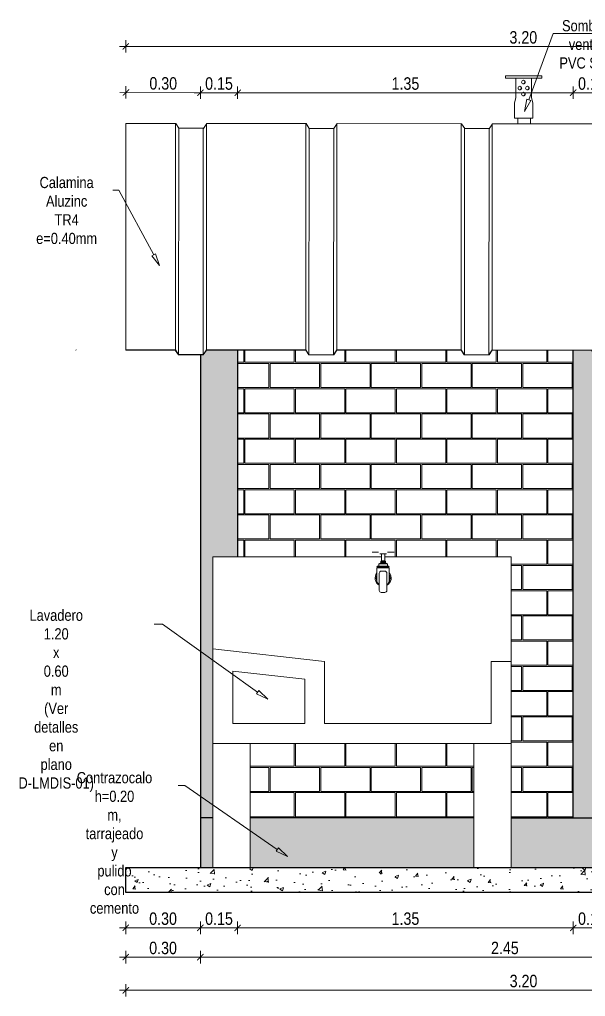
# Model space of a CAD drawing. Header units: metres. Extents: x 116.6 to 157, y -0.9 to 78.1.
# Drawn here: x 139.384 to 141.66, y 68.054 to 71.986 of the extents above; entities that cross this region are included whole.
import ezdxf
from ezdxf import colors
from ezdxf.entities.mleader import LeaderData, LeaderLine
from ezdxf.math import Vec2, Vec3

# ---------------------------------------------------------------- set-up
doc = ezdxf.new("R2010")
doc.units = ezdxf.units.M
doc.layers.get('0').update_dxf_attribs({"color": 253})
doc.layers.get('Defpoints').update_dxf_attribs({"color": 30, "lineweight": 9})
for name, color, linetype, lineweight in [('-Accesorios PVC', 88, 'Continuous', 20), ('-Acotado', 251, 'Continuous', 5), ('-Ladrillo', 34, 'Continuous', 9), ('-Techo', 136, 'Continuous', 20), ('-Vista', 148, 'Continuous', 9), ('FIC-2ES_CONCRETO 210', 251, 'Continuous', 30), ('pluma 1', 1, 'Continuous', 9)]:
    doc.layers.add(name, color=color, linetype=linetype, lineweight=lineweight)
doc.layers.add('A_50_CotasExter', color=253, linetype='Continuous')
doc.styles.add('-Arial Narrow', font='ARIALN.TTF')
doc.dimstyles.new('Esc 1_20n', dxfattribs={"dimscale": 0.02, "dimtxt": 2, "dimasz": 1, "dimexe": 1, "dimexo": 1, "dimgap": 0.45, "dimtad": 1, "dimtoh": 1, "dimzin": 3, "dimdsep": 46, "dimtxsty": '-Arial Narrow', "dimblk": 'ARCHTICK', "dimcen": 1, "dimdle": 1, "dimclrd": 252, "dimclre": 252, "dimclrt": 252, "dimadec": 0, "dimazin": 0, "dimtfac": 1, "dimtix": 1, "dimtmove": 1, "dimatfit": 2, "dimldrblk": 'ARCHTICK', "dimfxl": 1, "dimfxlon": 1, "dimtolj": 2, "dimlwd": 5, "dimlwe": 5, "dimarcsym": 0})

# ---------------------------------------------------------------- blocks, each defined once
blk = doc.blocks.new('_ArchTick')
at = {"color": 0, "linetype": 'ByBlock', "const_width": 0.15}
blk.add_lwpolyline([(-0.5, -0.5), (0.5, 0.5)], dxfattribs=at)
blk = doc.blocks.new('*D714')
at = {"layer": 'A_50_CotasExter', "color": 252, "lineweight": 5, "transparency": 16777216}
for p, q in [((139.786, 68.3302), (140.136, 68.3302)), ((139.811, 68.3552), (139.811, 68.3052)), ((140.111, 68.3552), (140.111, 68.3052))]:
    blk.add_line(p, q, dxfattribs=at)
at = {"layer": 'Defpoints', "color": 0, "transparency": 16777216}
for p in [(139.811, 68.4728), (140.111, 68.4728), (140.111, 68.3302)]:
    blk.add_point(p, dxfattribs=at)
at = {"layer": 'A_50_CotasExter', "color": 252, "lineweight": 5, "transparency": 16777216, "xscale": 0.025, "yscale": 0.025, "zscale": 0.025, "rotation": 180}
blk.add_blockref('_ArchTick', (139.811, 68.3302), dxfattribs=at)
at = {"layer": 'A_50_CotasExter', "color": 252, "lineweight": 5, "transparency": 16777216, "xscale": 0.025, "yscale": 0.025, "zscale": 0.025}
blk.add_blockref('_ArchTick', (140.111, 68.3302), dxfattribs=at)
at = {"layer": 'A_50_CotasExter', "color": 252, "transparency": 16777216, "insert": (139.961, 68.367), "char_height": 0.05, "attachment_point": 5, "style": '-Arial Narrow'}
blk.add_mtext('\\A2;0.30', dxfattribs=at)
blk = doc.blocks.new('*D715')
at = {"layer": 'A_50_CotasExter', "color": 252, "lineweight": 5, "transparency": 16777216}
for p, q in [((140.086, 68.3302), (140.286, 68.3302)), ((140.111, 68.3552), (140.111, 68.3052)), ((140.261, 68.3552), (140.261, 68.3052))]:
    blk.add_line(p, q, dxfattribs=at)
at = {"layer": 'Defpoints', "color": 0, "transparency": 16777216}
for p in [(140.261, 69.8228), (140.111, 68.4728), (140.261, 68.3302)]:
    blk.add_point(p, dxfattribs=at)
at = {"layer": 'A_50_CotasExter', "color": 252, "lineweight": 5, "transparency": 16777216, "xscale": 0.025, "yscale": 0.025, "zscale": 0.025}
for p, rotation in [((140.111, 68.3302), 180.0000000000054), ((140.261, 68.3302), 5.44510961466554e-12)]:
    blk.add_blockref('_ArchTick', p, dxfattribs=dict(at, rotation=rotation))
at = {"layer": 'A_50_CotasExter', "color": 252, "transparency": 16777216, "insert": (140.186, 68.367), "char_height": 0.05, "attachment_point": 5, "style": '-Arial Narrow'}
blk.add_mtext('\\A2;0.15', dxfattribs=at)
blk = doc.blocks.new('*D716')
at = {"layer": 'A_50_CotasExter', "color": 252, "lineweight": 5, "transparency": 16777216}
for p, q in [((140.236, 68.3302), (141.6359, 68.3302)), ((140.261, 68.3552), (140.261, 68.3052)), ((141.6109, 68.3552), (141.6109, 68.3052))]:
    blk.add_line(p, q, dxfattribs=at)
at = {"layer": 'Defpoints', "color": 0, "transparency": 16777216}
for p in [(140.261, 69.8228), (141.6109, 68.7727), (141.6109, 68.3302)]:
    blk.add_point(p, dxfattribs=at)
at = {"layer": 'A_50_CotasExter', "color": 252, "lineweight": 5, "transparency": 16777216, "xscale": 0.025, "yscale": 0.025, "zscale": 0.025}
for p, rotation in [((140.261, 68.3302), 180.0000000000054), ((141.6109, 68.3302), 5.44510961466554e-12)]:
    blk.add_blockref('_ArchTick', p, dxfattribs=dict(at, rotation=rotation))
at = {"layer": 'A_50_CotasExter', "color": 252, "transparency": 16777216, "insert": (140.936, 68.367), "char_height": 0.05, "attachment_point": 5, "style": '-Arial Narrow'}
blk.add_mtext('\\A2;1.35', dxfattribs=at)
blk = doc.blocks.new('*D717')
at = {"layer": 'A_50_CotasExter', "color": 252, "lineweight": 5, "transparency": 16777216}
for p, q in [((141.5859, 68.3302), (141.786, 68.3302)), ((141.6109, 68.3552), (141.6109, 68.3052)), ((141.761, 68.3552), (141.761, 68.3052))]:
    blk.add_line(p, q, dxfattribs=at)
at = {"layer": 'Defpoints', "color": 0, "transparency": 16777216}
for p in [(141.6109, 68.7727), (141.761, 68.7727), (141.761, 68.3302)]:
    blk.add_point(p, dxfattribs=at)
at = {"layer": 'A_50_CotasExter', "color": 252, "lineweight": 5, "transparency": 16777216, "xscale": 0.025, "yscale": 0.025, "zscale": 0.025}
for p, rotation in [((141.6109, 68.3302), 180.0000000000054), ((141.761, 68.3302), 5.44510961466554e-12)]:
    blk.add_blockref('_ArchTick', p, dxfattribs=dict(at, rotation=rotation))
at = {"layer": 'A_50_CotasExter', "color": 252, "transparency": 16777216, "insert": (141.686, 68.367), "char_height": 0.05, "attachment_point": 5, "style": '-Arial Narrow'}
blk.add_mtext('\\A2;0.15', dxfattribs=at)
blk = doc.blocks.new('*D720')
at = {"layer": 'A_50_CotasExter', "color": 252, "lineweight": 5, "transparency": 16777216}
for p, q in [((139.786, 68.2123), (140.136, 68.2123)), ((139.811, 68.2373), (139.811, 68.1873)), ((140.111, 68.2373), (140.111, 68.1873))]:
    blk.add_line(p, q, dxfattribs=at)
at = {"layer": 'Defpoints', "color": 0, "transparency": 16777216}
for p in [(139.811, 68.5728), (140.111, 68.5728), (140.111, 68.2123)]:
    blk.add_point(p, dxfattribs=at)
at = {"layer": 'A_50_CotasExter', "color": 252, "lineweight": 5, "transparency": 16777216, "xscale": 0.025, "yscale": 0.025, "zscale": 0.025, "rotation": 180}
blk.add_blockref('_ArchTick', (139.811, 68.2123), dxfattribs=at)
at = {"layer": 'A_50_CotasExter', "color": 252, "lineweight": 5, "transparency": 16777216, "xscale": 0.025, "yscale": 0.025, "zscale": 0.025}
blk.add_blockref('_ArchTick', (140.111, 68.2123), dxfattribs=at)
at = {"layer": 'A_50_CotasExter', "color": 252, "transparency": 16777216, "insert": (139.961, 68.2491), "char_height": 0.05, "attachment_point": 5, "style": '-Arial Narrow'}
blk.add_mtext('\\A2;0.30', dxfattribs=at)
blk = doc.blocks.new('*D721')
at = {"layer": 'A_50_CotasExter', "color": 252, "lineweight": 5, "transparency": 16777216}
for p, q in [((140.086, 68.2123), (142.586, 68.2123)), ((140.111, 68.2373), (140.111, 68.1873)), ((142.561, 68.2373), (142.561, 68.1873))]:
    blk.add_line(p, q, dxfattribs=at)
at = {"layer": 'Defpoints', "color": 0, "transparency": 16777216}
for p in [(140.111, 68.5728), (142.561, 68.5728), (142.561, 68.2123)]:
    blk.add_point(p, dxfattribs=at)
at = {"layer": 'A_50_CotasExter', "color": 252, "lineweight": 5, "transparency": 16777216, "xscale": 0.025, "yscale": 0.025, "zscale": 0.025}
for p, rotation in [((140.111, 68.2123), 179.9999998690352), ((142.561, 68.2123), 359.9999998690351)]:
    blk.add_blockref('_ArchTick', p, dxfattribs=dict(at, rotation=rotation))
at = {"layer": 'A_50_CotasExter', "color": 252, "transparency": 16777216, "insert": (141.336, 68.2491), "char_height": 0.05, "attachment_point": 5, "rotation": 360, "style": '-Arial Narrow'}
blk.add_mtext('\\A2;2.45', dxfattribs=at)
blk = doc.blocks.new('*D725')
at = {"layer": 'A_50_CotasExter', "color": 252, "lineweight": 5, "transparency": 16777216}
for p, q in [((139.811, 68.1042), (139.811, 68.0542)), ((143.011, 68.1042), (143.011, 68.0542)), ((139.786, 68.0792), (143.036, 68.0792))]:
    blk.add_line(p, q, dxfattribs=at)
at = {"layer": 'Defpoints', "color": 0, "transparency": 16777216}
for p in [(139.811, 68.4728), (143.011, 68.4728), (143.011, 68.0792)]:
    blk.add_point(p, dxfattribs=at)
at = {"layer": 'A_50_CotasExter', "color": 252, "lineweight": 5, "transparency": 16777216, "xscale": 0.025, "yscale": 0.025, "zscale": 0.025, "rotation": 180}
blk.add_blockref('_ArchTick', (139.811, 68.0792), dxfattribs=at)
at = {"layer": 'A_50_CotasExter', "color": 252, "lineweight": 5, "transparency": 16777216, "xscale": 0.025, "yscale": 0.025, "zscale": 0.025}
blk.add_blockref('_ArchTick', (143.011, 68.0792), dxfattribs=at)
at = {"layer": 'A_50_CotasExter', "color": 252, "transparency": 16777216, "insert": (141.411, 68.116), "char_height": 0.05, "attachment_point": 5, "style": '-Arial Narrow'}
blk.add_mtext('\\A2;3.20', dxfattribs=at)
blk = doc.blocks.new('*D732')
at = {"layer": 'A_50_CotasExter', "color": 252, "lineweight": 5, "transparency": 16777216}
for p, q in [((139.8115, 71.6672), (139.8117, 71.7172)), ((140.1115, 71.666), (140.1117, 71.716)), ((139.7866, 71.6923), (140.1366, 71.6909))]:
    blk.add_line(p, q, dxfattribs=at)
at = {"layer": 'Defpoints', "color": 0, "transparency": 16777216}
for p in [(140.1116, 71.691), (139.811, 71.5682), (140.111, 71.567)]:
    blk.add_point(p, dxfattribs=at)
at = {"layer": 'A_50_CotasExter', "color": 252, "lineweight": 5, "transparency": 16777216, "xscale": 0.025, "yscale": 0.025, "zscale": 0.025}
for p, rotation in [((139.8116, 71.6922), 179.7617857914747), ((140.1116, 71.691), 359.7617857914747)]:
    blk.add_blockref('_ArchTick', p, dxfattribs=dict(at, rotation=rotation))
at = {"layer": 'A_50_CotasExter', "color": 252, "transparency": 16777216, "insert": (139.9617, 71.7284), "char_height": 0.05, "attachment_point": 5, "rotation": 359.7618, "style": '-Arial Narrow'}
blk.add_mtext('\\A2;0.30', dxfattribs=at)
blk = doc.blocks.new('*D733')
at = {"layer": 'A_50_CotasExter', "color": 252, "lineweight": 5, "transparency": 16777216}
for p, q in [((140.111, 71.666), (140.111, 71.716)), ((140.261, 71.666), (140.261, 71.716)), ((140.086, 71.691), (140.286, 71.691))]:
    blk.add_line(p, q, dxfattribs=at)
at = {"layer": 'Defpoints', "color": 0, "transparency": 16777216}
for p in [(140.261, 71.691), (140.111, 71.567), (140.261, 70.6551)]:
    blk.add_point(p, dxfattribs=at)
at = {"layer": 'A_50_CotasExter', "color": 252, "lineweight": 5, "transparency": 16777216, "xscale": 0.025, "yscale": 0.025, "zscale": 0.025}
for p, rotation in [((140.111, 71.691), 179.9999999999935), ((140.261, 71.691), 359.9999999999935)]:
    blk.add_blockref('_ArchTick', p, dxfattribs=dict(at, rotation=rotation))
at = {"layer": 'A_50_CotasExter', "color": 252, "transparency": 16777216, "insert": (140.186, 71.7277), "char_height": 0.05, "attachment_point": 5, "style": '-Arial Narrow'}
blk.add_mtext('\\A2;0.15', dxfattribs=at)
blk = doc.blocks.new('*D734')
at = {"layer": 'A_50_CotasExter', "color": 252, "lineweight": 5, "transparency": 16777216}
for p, q in [((140.261, 71.666), (140.261, 71.716)), ((141.6109, 71.666), (141.6109, 71.716)), ((140.236, 71.691), (141.6359, 71.691))]:
    blk.add_line(p, q, dxfattribs=at)
at = {"layer": 'Defpoints', "color": 0, "transparency": 16777216}
for p in [(141.6109, 71.691), (140.261, 70.6551), (141.6109, 70.6545)]:
    blk.add_point(p, dxfattribs=at)
at = {"layer": 'A_50_CotasExter', "color": 252, "lineweight": 5, "transparency": 16777216, "xscale": 0.025, "yscale": 0.025, "zscale": 0.025}
for p, rotation in [((140.261, 71.691), 179.9999999999935), ((141.6109, 71.691), 359.9999999999935)]:
    blk.add_blockref('_ArchTick', p, dxfattribs=dict(at, rotation=rotation))
at = {"layer": 'A_50_CotasExter', "color": 252, "transparency": 16777216, "insert": (140.936, 71.7277), "char_height": 0.05, "attachment_point": 5, "style": '-Arial Narrow'}
blk.add_mtext('\\A2;1.35', dxfattribs=at)
blk = doc.blocks.new('*D735')
at = {"layer": 'A_50_CotasExter', "color": 252, "lineweight": 5, "transparency": 16777216}
for p, q in [((141.6109, 71.666), (141.6109, 71.716)), ((141.761, 71.666), (141.761, 71.716)), ((141.5859, 71.691), (141.786, 71.691))]:
    blk.add_line(p, q, dxfattribs=at)
at = {"layer": 'Defpoints', "color": 0, "transparency": 16777216}
for p in [(141.761, 71.691), (141.6109, 70.6545), (141.761, 70.6355)]:
    blk.add_point(p, dxfattribs=at)
at = {"layer": 'A_50_CotasExter', "color": 252, "lineweight": 5, "transparency": 16777216, "xscale": 0.025, "yscale": 0.025, "zscale": 0.025}
for p, rotation in [((141.6109, 71.691), 179.9999999999935), ((141.761, 71.691), 359.9999999999935)]:
    blk.add_blockref('_ArchTick', p, dxfattribs=dict(at, rotation=rotation))
at = {"layer": 'A_50_CotasExter', "color": 252, "transparency": 16777216, "insert": (141.686, 71.7277), "char_height": 0.05, "attachment_point": 5, "style": '-Arial Narrow'}
blk.add_mtext('\\A2;0.15', dxfattribs=at)
blk = doc.blocks.new('*D739')
at = {"layer": 'A_50_CotasExter', "color": 252, "lineweight": 5, "transparency": 16777216}
for p, q in [((143.0341, 71.876), (139.7862, 71.8773)), ((139.8112, 71.8523), (139.8112, 71.9023)), ((143.0091, 71.8511), (143.0091, 71.9011))]:
    blk.add_line(p, q, dxfattribs=at)
at = {"layer": 'Defpoints', "color": 0, "transparency": 16777216}
for p in [(139.8112, 71.8773), (139.811, 71.5682), (143.009, 71.567)]:
    blk.add_point(p, dxfattribs=at)
at = {"layer": 'A_50_CotasExter', "color": 252, "lineweight": 5, "transparency": 16777216, "xscale": 0.025, "yscale": 0.025, "zscale": 0.025}
for p, rotation in [((139.8112, 71.8773), 179.9776600516726), ((143.0091, 71.8761), 359.9776600516726)]:
    blk.add_blockref('_ArchTick', p, dxfattribs=dict(at, rotation=rotation))
at = {"layer": 'A_50_CotasExter', "color": 252, "transparency": 16777216, "insert": (141.4102, 71.9135), "char_height": 0.05, "attachment_point": 5, "rotation": 359.9777, "style": '-Arial Narrow'}
blk.add_mtext('\\A2;3.20', dxfattribs=at)
blk = doc.blocks.new('Sombrero de Ventilacion')
at = {"layer": '-Accesorios PVC', "ltscale": 0.009}
for points in [[(-0.105, 0.2436), (0.105, 0.2436), (0.105, 0.23), (-0.105, 0.23)], [(0.0529, 0.089), (0.0529, 0), (-0.0529, 0), (-0.0529, 0.089), (-0.0443, 0.1163), (-0.0443, 0.23), (0.0443, 0.23), (0.0443, 0.1163)]]:
    blk.add_lwpolyline(points, close=True, dxfattribs=at)
for centre in [(-0.0216, 0.1732), (0.0014, 0.2076), (0.0216, 0.1732), (0.0014, 0.1387)]:
    blk.add_circle(centre, 0.0109, dxfattribs=at)
for centre in [(-0.0179, 0.1732), (0.0051, 0.2076), (0.0253, 0.1732), (0.0051, 0.1387)]:
    blk.add_arc(centre, 0.0115, 108.8693, 251.1307, dxfattribs=at)
blk = doc.blocks.new('_ClosedBlank')
at = {"color": 0, "linetype": 'ByBlock', "lineweight": -2}
for p, q in [((-1, 0.167), (0, 0)), ((-1, 0.167), (-1, -0.167)), ((0, 0), (-1, -0.167))]:
    blk.add_line(p, q, dxfattribs=at)

msp = doc.modelspace()

# ---------------------------------------------------------------- hatches: boundary and pattern name
at = {"layer": '-Acotado'}
h = msp.add_hatch(color=30, dxfattribs=at)
h.dxf.hatch_style = 1
h.paths.add_polyline_path([(140.261, 70.6551), (140.1357, 70.6551), (140.1224, 70.6353), (140.1224, 70.6361), (140.111, 70.6361), (140.111, 68.7727), (140.161, 68.7727), (140.161, 69.0728), (140.161, 69.4528), (140.161, 69.8228), (140.261, 69.8228)])
h.paths.add_polyline_path([(141.761, 70.6355), (141.697, 70.6355), (141.6842, 70.6545), (141.6109, 70.6545), (141.6109, 68.7727), (141.761, 68.7727)])
h.paths.add_polyline_path([(142.711, 70.6541), (142.561, 70.6542), (142.561, 69.4956), (142.5659, 69.4956), (142.5659, 69.4826), (142.5621, 68.7727), (142.711, 68.7727)])
h = msp.add_hatch(color=14, dxfattribs=at)
h.dxf.hatch_style = 1
h.paths.add_polyline_path([(140.161, 68.7727), (140.111, 68.7727), (140.111, 68.5728), (140.161, 68.5728)])
h.paths.add_polyline_path([(141.211, 68.7727), (140.311, 68.7727), (140.311, 68.5728), (141.211, 68.5728)])
h.paths.add_polyline_path([(141.761, 68.7727), (141.361, 68.7727), (141.361, 68.5728), (141.761, 68.5728)])
h.paths.add_polyline_path([(142.711, 68.7727), (142.561, 68.7727), (142.561, 68.5728), (142.711, 68.5728)])
at = {"layer": '-Ladrillo', "ltscale": 0.1}
h = msp.add_hatch(dxfattribs=at)
h.set_pattern_fill('AR-B816C', color=256, scale=0.0005)
h.set_pattern_definition([(0, (141.61091, 68.77268), (0.1016, 0.1016), [0.1984375, -0.0047625]), (0, (141.50931, 68.77745), (0.1016, 0.1016), [0.1984375, -0.0047625]), (90, (141.61091, 68.77268), (-0.1016, 0.1016), [-0.1063625, 0.0968375]), (90, (141.60615, 68.77268), (-0.1016, 0.1016), [-0.1063625, 0.0968375])])
h.paths.add_polyline_path([(141.6109, 70.6545), (141.2853, 70.6547), (141.272, 70.6349), (141.272, 70.6357), (141.1725, 70.6357), (141.1597, 70.6547), (140.6602, 70.6549), (140.6469, 70.6351), (140.6469, 70.6359), (140.5474, 70.6359), (140.5347, 70.6549), (140.261, 70.6551), (140.261, 69.8228), (140.8392, 69.8228), (140.8392, 69.8359), (140.8527, 69.8359), (140.8527, 69.8228), (141.361, 69.8228), (141.361, 69.4028), (141.361, 69.0728), (141.361, 68.7727), (141.6109, 68.7727)])
h.paths.add_polyline_path([(141.211, 69.0728), (140.311, 69.0728), (140.311, 68.7727), (141.211, 68.7727)], flags=17)
at = {"lineweight": 5, "true_color": 0x636466}
h = msp.add_hatch(dxfattribs=at)
h.set_pattern_fill('AR-CONC', color=251, scale=0.0008)
h.set_pattern_definition([(50, (-1104.83029, -430.59949), (0.145747735, -0.012751268), [0.01524, -0.16764]), (355, (-1104.83029, -430.59949), (-0.028194737, 0.152845476), [0.012192, -0.134112467]), (100.451445, (-1104.81814, -430.60055), (0.117552998, 0.140094202), [0.012952007, -0.142472196]), (46.1842, (-1104.83029, -430.55885), (0.216863233, -0.033633862), [0.02286, -0.25146]), (96.635558, (-1104.81222, -430.56165), (0.189923307, 0.1979409), [0.01942802, -0.213708487]), (351.184151, (-1104.8303, -430.55885), (0.189923307, 0.1979409), [0.018287974, -0.201167786]), (21, (-1104.80997, -430.56901), (0.121291513, -0.081812159), [0.01524, -0.16764]), (326, (-1104.80997, -430.56901), (0.049441623, 0.147350373), [0.012192, -0.134112]), (71.451445, (-1104.79986, -430.57583), (0.170733135, 0.065538215), [0.012952007, -0.14247195]), (37.5, (-1104.83029, -430.59949), (0.0024708826, 0.067644031), [0, -0.1324864, 0, -0.136144, 0, -0.13462]), (7.5, (-1104.83029, -430.59949), (0.05345573, 0.08014446), [0, -0.0776224, 0, -0.1294384, 0, -0.051308]), (327.5, (-1104.875604, -430.59949), (0.1084724761, -0.0045829952), [0, -0.0508, 0, -0.158496, 0, -0.210312]), (317.5, (-1104.89592, -430.59949), (0.118503345, 0.020341193), [0, -0.06604, 0, -0.1052576, 0, -0.149352])])
h.paths.add_polyline_path([(143.011, 68.4728), (139.811, 68.4728), (139.811, 68.5728), (143.011, 68.5728)])

# ---------------------------------------------------------------- linework, layer by layer
at = {"layer": '-Accesorios PVC', "lineweight": 13}
for p, q in [((140.8019, 69.8415), (140.8278, 69.8415)), ((140.8641, 69.8415), (140.89, 69.8415))]:
    msp.add_line(p, q, dxfattribs=at)
at = {"layer": '-Accesorios PVC'}
for p, q in [((140.8672, 69.7862), (140.8247, 69.7862)), ((140.8636, 69.7947), (140.8283, 69.7947)), ((140.8551, 69.805), (140.8368, 69.805)), ((140.8551, 69.8014), (140.8368, 69.8014)), ((140.8551, 69.7987), (140.8368, 69.7987)), ((140.8527, 69.8073), (140.8392, 69.8073))]:
    msp.add_line(p, q, dxfattribs=at)
at = {"layer": '-Accesorios PVC', "ltscale": 3}
for points in [[(140.8019, 69.8415), (140.8278, 69.8415)], [(140.8641, 69.8415), (140.89, 69.8415)]]:
    msp.add_lwpolyline(points, dxfattribs=at)
at = {"layer": '-Accesorios PVC'}
for points in [[(140.8019, 69.8415), (140.8278, 69.8415)], [(140.8594, 69.8359), (140.8325, 69.8359)], [(140.8392, 69.8359), (140.8392, 69.8073)], [(140.8527, 69.8359), (140.8527, 69.8073)], [(140.89, 69.8415), (140.8641, 69.8415)], [(140.8214, 69.7828), (140.8707, 69.7828)], [(140.8368, 69.7987), (140.8283, 69.7947)], [(140.8283, 69.7947), (140.8283, 69.7862)], [(140.8368, 69.805), (140.8392, 69.8073)], [(140.8368, 69.805), (140.8368, 69.7987)], [(140.8551, 69.805), (140.8527, 69.8073)], [(140.8551, 69.805), (140.8551, 69.7987)], [(140.8551, 69.7987), (140.8636, 69.7947)], [(140.8636, 69.7947), (140.8636, 69.7862)], [(140.8214, 69.7792), (140.8707, 69.7792)], [(140.8214, 69.7792), (140.8214, 69.7223)], [(140.8707, 69.7792), (140.8707, 69.7223)]]:
    msp.add_lwpolyline(points, dxfattribs=at)
msp.add_lwpolyline([(140.8386, 69.7656), (140.8533, 69.7656, -0.414214), (140.8613, 69.7577), (140.8613, 69.6879, -0.414214), (140.8533, 69.6799), (140.8386, 69.6799, -0.414214), (140.8307, 69.6879), (140.8307, 69.7577, -0.414214)], format="xyb", close=True, dxfattribs=at)
at = {"layer": '-Accesorios PVC', "lineweight": 13}
for centre, radius, start, end in [((140.8247, 69.7827), 0.00347, 90, 270), ((140.8672, 69.7827), 0.00347, 270, 90), ((140.8464, 69.738), 0.0324, 140.528, 240.9584), ((140.8464, 69.738), 0.0282, 152.4905, 207.5095), ((140.8464, 69.738), 0.0324, 297.2605, 41.5825), ((140.8464, 69.738), 0.0282, 329.2531, 30.7469)]:
    msp.add_arc(centre, radius, start, end, dxfattribs=at)
for points, knots in [([(140.8214, 69.7223), (140.8228, 69.7203), (140.8254, 69.7167), (140.829, 69.7143), (140.8307, 69.7135)], [0, 0, 0, 0, 0.002514965, 0.004469861, 0.004469861, 0.004469861, 0.004469861]), ([(140.8707, 69.7223), (140.8692, 69.7203), (140.8666, 69.7166), (140.863, 69.7143), (140.8613, 69.7134)], [0, 0, 0, 0, 0.002514965, 0.004513625, 0.004513625, 0.004513625, 0.004513625])]:
    msp.add_open_spline(points, degree=3, knots=knots, dxfattribs=at)
at = {"layer": '-Techo'}
for p, q in [((139.8107, 70.6552), (139.811, 71.567)), ((139.811, 71.5669), (140.012, 71.5668)), ((140.0107, 70.6561), (140.011, 71.5668)), ((140.0248, 71.5478), (140.012, 71.5668)), ((140.123, 71.5468), (140.1365, 71.5668)), ((140.1352, 70.6561), (140.1356, 71.5654)), ((140.1365, 71.5668), (140.5365, 71.5666)), ((140.5352, 70.6559), (140.5356, 71.5666)), ((140.5493, 71.5476), (140.5365, 71.5666)), ((140.6475, 71.5466), (140.661, 71.5666)), ((140.6597, 70.6559), (140.6601, 71.5652)), ((140.661, 71.5666), (141.1615, 71.5664)), ((141.1602, 70.6557), (141.1606, 71.5664)), ((141.1743, 71.5474), (141.1615, 71.5664)), ((141.2726, 71.5463), (141.2861, 71.5663)), ((141.2848, 70.6557), (141.2851, 71.5649)), ((141.2861, 71.5663), (141.6861, 71.5662)), ((140.0235, 70.6371), (140.0238, 71.5492)), ((140.0248, 71.5478), (140.1242, 71.5478)), ((140.1224, 70.6371), (140.1228, 71.5478)), ((140.548, 70.6369), (140.5483, 71.549)), ((140.5493, 71.5476), (140.6488, 71.5476)), ((140.6469, 70.6369), (140.6473, 71.5476)), ((141.173, 70.6367), (141.1734, 71.5488)), ((141.1743, 71.5474), (141.2738, 71.5473)), ((141.272, 70.6367), (141.2723, 71.5473)), ((139.6112, 70.6553), (139.6107, 70.6563)), ((139.6107, 70.6563), (139.6107, 70.6563)), ((139.8107, 70.6562), (140.0107, 70.6561)), ((140.0102, 70.6551), (139.8107, 70.6552)), ((140.0229, 70.6361), (140.0102, 70.6551)), ((140.0107, 70.6561), (140.0235, 70.6371)), ((140.1357, 70.6551), (140.1229, 70.6361)), ((140.5347, 70.6549), (140.1357, 70.6551)), ((140.5474, 70.6359), (140.5347, 70.6549)), ((140.6602, 70.6549), (140.6474, 70.6359)), ((141.1597, 70.6547), (140.6602, 70.6549)), ((141.1725, 70.6357), (141.1597, 70.6547)), ((141.2853, 70.6547), (141.2725, 70.6357)), ((141.6842, 70.6545), (141.2853, 70.6547)), ((140.1229, 70.6361), (140.0229, 70.6361)), ((140.0235, 70.6371), (140.1229, 70.6371)), ((140.6474, 70.6359), (140.5474, 70.6359)), ((141.2725, 70.6357), (141.1725, 70.6357))]:
    msp.add_line(p, q, dxfattribs=at)
for points in [[(140.1217, 70.6361), (140.1352, 70.6561), (140.5352, 70.6559), (140.548, 70.6369), (140.6474, 70.6369)], [(140.6462, 70.6359), (140.6597, 70.6559), (141.1602, 70.6557), (141.173, 70.6367), (141.2725, 70.6367)], [(141.2713, 70.6357), (141.2848, 70.6557), (141.6848, 70.6555), (141.6975, 70.6365), (141.7965, 70.6365)]]:
    msp.add_lwpolyline(points, dxfattribs=at)
at = {"layer": '-Vista'}
for points in [[(140.161, 69.4528), (140.161, 69.8228), (140.8392, 69.8228)], [(140.8527, 69.8228), (141.361, 69.8228), (141.361, 69.4028)], [(141.361, 69.1228), (141.361, 68.5728)], [(140.161, 69.0728), (140.161, 68.5728)], [(140.311, 69.0728), (140.311, 68.5728)], [(141.211, 69.0728), (141.211, 68.5728)]]:
    msp.add_lwpolyline(points, dxfattribs=at)
for points in [[(140.161, 69.0728), (140.161, 69.4528), (140.611, 69.4028), (140.611, 69.1528), (141.281, 69.1528), (141.281, 69.4028), (141.361, 69.4028), (141.361, 69.0728)], [(140.241, 69.1528), (140.241, 69.3634), (140.531, 69.3312), (140.531, 69.1528)]]:
    msp.add_lwpolyline(points, close=True, dxfattribs=at)
at = {"layer": 'FIC-2ES_CONCRETO 210'}
for p, q in [((140.261, 70.6551), (140.261, 69.8228)), ((141.6109, 68.7727), (141.6109, 70.6545)), ((140.111, 70.6361), (140.111, 68.5728)), ((140.161, 68.7727), (140.111, 68.7727)), ((141.211, 68.7727), (140.311, 68.7727)), ((141.361, 68.7727), (141.761, 68.7727))]:
    msp.add_line(p, q, dxfattribs=at)
at = {"layer": 'FIC-2ES_CONCRETO 210', "ltscale": 0.025}
msp.add_lwpolyline([(143.011, 68.4728), (139.811, 68.4728), (139.811, 68.5728), (143.011, 68.5728)], close=True, dxfattribs=at)
at = {"layer": 'pluma 1', "color": 152}
for points in [[(141.3882, 71.5663), (141.3882, 71.5884)], [(141.4391, 71.5663), (141.4391, 71.5884)]]:
    msp.add_lwpolyline(points, dxfattribs=at)

# ---------------------------------------------------------------- block references
at = {"layer": '-Accesorios PVC', "xscale": -0.7004046625545017, "yscale": 0.7004046625545017, "zscale": 0.7004046625545017}
msp.add_blockref('Sombrero de Ventilacion', (141.4115, 71.5884), dxfattribs=at)

# ---------------------------------------------------------------- dimensions: what is measured, and where the dimension line sits
at = {"layer": 'A_50_CotasExter'}
for p1, p2, distance, picture, middle in [((143.009, 71.567), (139.811, 71.5682), -0.3091, '*D739', (141.4102, 71.9135)), ((139.811, 71.5682), (140.111, 71.567), 0.124, '*D732', (139.9617, 71.7284)), ((139.811, 68.5728), (140.111, 68.5728), -0.3604, '*D720', (139.961, 68.2491)), ((139.811, 68.4728), (140.111, 68.4728), -0.1426, '*D714', (139.961, 68.367)), ((139.811, 68.4728), (143.011, 68.4728), -0.3936, '*D725', (141.411, 68.116))]:
    dim = msp.add_aligned_dim(p1=p1, p2=p2, distance=distance, dimstyle='Esc 1_20n', override={"dimscale": 0.025}, dxfattribs=at)
    dim.commit()
    dim.dimension.update_dxf_attribs({"geometry": picture, "text_midpoint": middle})
for base, p1, p2, picture, middle in [((140.261, 71.691), (140.111, 71.567), (140.261, 70.6551), '*D733', (140.186, 71.7277)), ((141.6109, 71.691), (140.261, 70.6551), (141.6109, 70.6545), '*D734', (140.936, 71.7277)), ((141.761, 71.691), (141.6109, 70.6545), (141.761, 70.6355), '*D735', (141.686, 71.7277)), ((140.261, 68.3302), (140.111, 68.4728), (140.261, 69.8228), '*D715', (140.186, 68.367)), ((141.6109, 68.3302), (140.261, 69.8228), (141.6109, 68.7727), '*D716', (140.936, 68.367)), ((141.761, 68.3302), (141.6109, 68.7727), (141.761, 68.7727), '*D717', (141.686, 68.367)), ((142.561, 68.2123), (140.111, 68.5728), (142.561, 68.5728), '*D721', (141.336, 68.2491))]:
    dim = msp.add_linear_dim(base=base, p1=p1, p2=p2, angle=180, dimstyle='Esc 1_20n', override={"dimscale": 0.025}, dxfattribs=at)
    dim.commit()
    dim.dimension.update_dxf_attribs({"geometry": picture, "text_midpoint": middle})

# ---------------------------------------------------------------- leaders
at = {"layer": '-Acotado'}
ml = msp.add_multileader_mtext('Standard', dxfattribs=at)
ml.set_content('Sombrero de\\Pventilación\\P PVC SAL %%C 2"', color=7, style='-Arial Narrow')
ml.set_leader_properties(color=7, linetype='Continuous', lineweight=0)
ml.set_arrow_properties(name='CLOSEDBLANK')
ml.build(insert=Vec2(0, 0))
ml.multileader.update_dxf_attribs({"has_dogleg": 0, "text_left_attachment_type": 6, "text_right_attachment_type": 6, "dogleg_length": 0, "arrow_head_size": 0.05, "scale": 0.025})
ctx = ml.context
ctx.base_point, ctx.scale, ctx.char_height, ctx.arrow_head_size, ctx.landing_gap_size, ctx.plane_origin = Vec3(141.5296, 71.9292), 0.025, 0.045, 0.05, 0.0125, Vec3(141.2984, 71.5411)
ctx.left_attachment, ctx.right_attachment, ctx.text_align_type = 6, 6, 1
notes = []
notes.append((ctx, [(0, (1, 1, 0), (141.5296, 71.9292), (1, 0), 0, [(0, [(141.4148, 71.6158)], 0, [])])]))
ctx.mtext.insert, ctx.mtext.alignment, ctx.mtext.flow_direction = Vec3(141.7148, 71.9832), 2, 5
ml = msp.add_multileader_mtext('Standard', dxfattribs=at)
ml.set_content('Calamina Aluzinc\\PTR4 e=0.40mm', color=7, style='-Arial Narrow')
ml.set_leader_properties(color=7, linetype='ByLayer', lineweight=0)
ml.set_arrow_properties(name='CLOSEDBLANK')
ml.build(insert=Vec2(0, 0))
ml.multileader.update_dxf_attribs({"has_dogleg": 0, "text_left_attachment_type": 6, "text_right_attachment_type": 6, "dogleg_length": 0, "arrow_head_size": 0.05, "scale": 0.025})
ctx = ml.context
ctx.base_point, ctx.scale, ctx.char_height, ctx.arrow_head_size, ctx.landing_gap_size, ctx.plane_origin = Vec3(139.363, 71.2983), 0.025, 0.045, 0.05, 0.0125, Vec3(142.234, 73.3168)
ctx.left_attachment, ctx.right_attachment, ctx.text_align_type = 6, 6, 1
notes.append((ctx, [(1, (1, 1, 0), (139.7833, 71.2983), (-1, 0), 0, [(0, [(139.9473, 70.9953)], 0, [])])]))
ctx.mtext.insert, ctx.mtext.width, ctx.mtext.alignment, ctx.mtext.flow_direction = Vec3(139.5731, 71.3523), 0.447901, 2, 5
ml = msp.add_multileader_mtext('Standard', dxfattribs=at)
ml.set_content('Lavadero 1.20 x 0.60 m  \\P (Ver detalles en plano D-LMDIS-01) ', color=7, style='-Arial Narrow')
ml.set_leader_properties(color=7, linetype='Continuous', lineweight=0)
ml.set_arrow_properties(name='CLOSEDBLANK')
ml.build(insert=Vec2(0, 0))
ml.multileader.update_dxf_attribs({"has_dogleg": 0, "text_left_attachment_type": 6, "text_right_attachment_type": 6, "dogleg_length": 0, "arrow_head_size": 0.05, "scale": 0.025})
ctx = ml.context
ctx.base_point, ctx.scale, ctx.char_height, ctx.arrow_head_size, ctx.landing_gap_size, ctx.plane_origin = Vec3(139.1034, 69.5527), 0.025, 0.045, 0.05, 0.0125, Vec3(138.9668, 67.9389)
ctx.left_attachment, ctx.right_attachment, ctx.text_align_type = 6, 6, 1
notes.append((ctx, [(0, (1, 1, 0), (139.959, 69.5527), (-1, 0), 0, [(0, [(140.382, 69.2502)], 0, [])])]))
ctx.mtext.insert, ctx.mtext.width, ctx.mtext.alignment, ctx.mtext.flow_direction = Vec3(139.5312, 69.6109), 0.839106, 2, 5
ml = msp.add_multileader_mtext('Standard', dxfattribs=at)
ml.set_content('Contrazocalo h=0.20 m, \\Ptarrajeado y pulido\\Pcon cemento', color=7, style='-Arial Narrow')
ml.set_leader_properties(color=7, linetype='ByLayer', lineweight=0)
ml.set_arrow_properties(name='CLOSEDBLANK')
ml.build(insert=Vec2(0, 0))
ml.multileader.update_dxf_attribs({"has_dogleg": 0, "text_left_attachment_type": 6, "text_right_attachment_type": 6, "dogleg_length": 0, "arrow_head_size": 0.05, "scale": 0.025})
ctx = ml.context
ctx.base_point, ctx.scale, ctx.char_height, ctx.arrow_head_size, ctx.landing_gap_size, ctx.plane_origin = Vec3(139.4821, 68.9033), 0.025, 0.045, 0.05, 0.0125, Vec3(136.8105, 69.6982)
ctx.left_attachment, ctx.right_attachment, ctx.text_align_type = 6, 6, 1
notes.append((ctx, [(1, (1, 1, 0), (140.049, 68.9033), (-1, 0), 0, [(0, [(140.4612, 68.6168)], 0, [])])]))
ctx.mtext.insert, ctx.mtext.width, ctx.mtext.alignment, ctx.mtext.flow_direction = Vec3(139.7656, 68.9573), 0.573237, 2, 5
for ctx, leaders in notes:
    for number, flags, end, landing, length, lines in leaders:
        leader = LeaderData()
        leader.index, (leader.has_last_leader_line, leader.has_dogleg_vector, leader.attachment_direction) = number, flags
        leader.last_leader_point, leader.dogleg_vector, leader.dogleg_length = Vec3(end), Vec3(landing), length
        for number, points, colour, breaks in lines:
            line = LeaderLine()
            line.index, line.vertices, line.color, line.breaks = number, Vec3.list(points), colors.encode_raw_color(colour), breaks
            leader.lines.append(line)
        ctx.leaders.append(leader)

doc.saveas('drawing.dxf')
